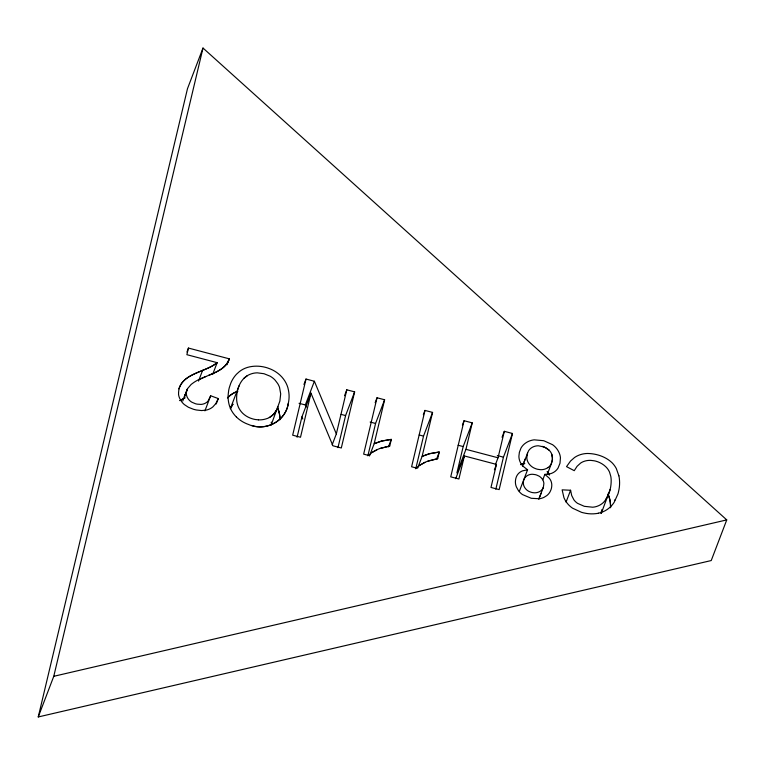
<?xml version="1.0" encoding="UTF-8"?>
<svg xmlns="http://www.w3.org/2000/svg" width="765" height="765" viewBox="0 0 765 765"><rect width="100%" height="100%" fill="white"/><g stroke="black" fill="none" stroke-linecap="round" stroke-linejoin="round"><path stroke-width="1.15" d="M601.615 510.58L601.759 509.719M271.202 422.988L271.346 422.108M547.817 467.664A12.077 10.882 20.9 0 0 551.192 463.934L552.493 459.296L551.785 454.276A11.217 10.108 20.9 0 0 549.117 450.174L544.412 447.056L538.397 445.794A12.144 10.94 20.9 0 0 533.129 446.894A13.062 11.762 20.9 0 0 532.067 447.449L531.56 447.764A11.858 10.681 20.9 0 0 528.443 451.006L522.552 466.038M601.462 511.45L601.08 513.219M187.291 389.146L184.346 396.987L187.54 388.668L191.02 384.585A26.584 23.954 20.9 0 1 192.713 383.275C204.073 374.573 223.858 374.009 229.251 358.823L188.448 348.065L186.88 354.692L217.155 362.667C204.695 373.062 177.815 373.597 178.561 394.511A16.161 14.564 20.9 0 0 179.689 398.355L181.391 401.329A17.05 15.367 20.9 0 0 184.432 404.637L188.4 407.267L193.296 409.208A32.885 29.634 20.9 0 0 196.548 410.011L201.597 410.566L206.129 410.126A17.136 15.443 20.9 0 0 209.4 409.055A16.428 14.803 20.9 0 0 212.928 406.837L215.778 403.652L218.293 398.565L210.671 395.782L204.915 410.862M552.215 461.161L552.473 457.394L551.785 454.276M598.412 513.229A31.872 28.716 20.9 0 1 583.647 512.866A36.404 32.809 20.9 0 1 581.486 512.311L572.593 508.199A23.208 20.913 20.9 0 1 568.06 504.231A23.552 21.229 20.9 0 1 563.939 497.661L562.132 489.849L570.585 490.25L571.713 495.567L573.884 499.803A13.751 12.393 20.9 0 0 575.137 501.285A14.774 13.321 20.9 0 0 577.652 503.399L584.307 506.315L592.579 507.205A17.7 15.95 20.9 0 0 596.939 506.353A18.637 16.792 20.9 0 0 604.369 501.467C609.15 495.548 611.264 487.793 611.178 480.257A31.288 28.19 20.9 0 0 610.805 476.423L609.581 472.244A16.792 15.128 20.9 0 0 605.564 466.554A21.028 18.953 20.9 0 0 595.706 461.132A23.361 21.047 20.9 0 0 594.003 460.769L590.733 460.377A17.346 15.625 20.9 0 0 583.226 461.678A16.524 14.889 20.9 0 0 580.558 463.131L577.087 466.296L574.247 470.676L566.53 466.64L570.518 461.056L574.496 457.556A24.098 21.707 20.9 0 1 579.086 455.118A24.451 22.032 20.9 0 1 587.357 453.473C596.184 453.549 605.364 456.495 611.895 462.596A24.461 22.042 20.9 0 1 616.322 468.572L618.866 475.801M38.25 716.958L187.482 88.692L203.002 48.042L726.75 519.904L711.23 560.554L38.25 716.958L53.77 676.308L203.002 48.042M332.182 444.771L336.332 433.908L314.386 381.257L306.01 379.048L292.67 435.18L300.502 437.245L310.973 393.172L332.928 445.785L341.305 447.994L354.635 391.871L346.803 389.806L344.546 395.734M297.088 437.207L301.926 416.877L310.973 393.172M336.332 433.908L346.803 389.806M337.967 447.64L345.589 415.567L354.635 391.871M388.438 446.913L391.317 439.378L381.266 441.137L374.181 443.69L384.613 399.77L377.03 397.771L363.652 454.133L368.529 455.424L372.086 452.431L377.049 449.686A42.974 38.728 20.9 0 1 379.976 448.481L389.729 446.033L391.317 439.378L381.869 440.984L374.181 443.69L369.495 455.969M367.879 455.825L375.567 423.466L384.613 399.77M436.394 459.555L439.273 452.019L429.222 453.779L422.137 456.332L432.569 412.411L424.986 410.413L411.608 466.774L416.485 468.056L420.042 465.072L425.005 462.328A42.993 38.738 20.9 0 1 427.931 461.123L437.685 458.675L439.273 452.019L429.825 453.626L422.137 456.332L417.614 468.18M415.768 468.763L423.523 436.107L432.569 412.411M472.235 422.873L463.179 446.569L456.896 473.019L465.952 449.323L472.235 422.873L464.068 420.712L450.728 476.844L458.904 478.995L464.374 455.95L496.456 464.403L490.987 487.448L499.153 489.61L512.483 433.478L504.317 431.326L502.05 437.255M495.395 464.69L498.034 457.786L504.317 431.326M495.816 489.246L503.437 457.174L512.483 433.478M236.366 416.954A27.77 25.025 20.9 0 1 229.663 406.397L229.108 404.532A35.802 32.264 20.9 0 1 228.171 394.721L228.649 390.609A47.774 43.05 20.9 0 1 229.357 387.463L230.686 383.456A38.652 34.827 20.9 0 1 231.958 380.674A35.027 31.566 20.9 0 1 236.49 374.228L239.349 371.627A26.479 23.858 20.9 0 1 249.658 366.856A32.168 28.984 20.9 0 1 265.474 367.343A35.907 32.36 20.9 0 1 267.616 367.975L270.657 369.113A29.29 26.393 20.9 0 1 280.153 375.28A28.477 25.656 20.9 0 1 287.841 387.539L288.061 388.477A36.433 32.828 20.9 0 1 288.281 403.423C285.775 421.639 264.872 431.823 248.52 424.46A30.963 27.903 20.9 0 1 241.95 421.333L240.258 420.205A29.634 26.699 20.9 0 1 236.375 416.944M288.271 403.423C285.89 420.205 267.501 430.963 251.637 425.417M610.126 489.524L601.3 513.248M210.671 395.782L207.994 401.147A10.844 9.773 20.9 0 1 205.871 402.897A11.092 10.002 20.9 0 1 201.013 404.408L197.255 404.159A17.758 15.998 20.9 0 1 195.276 403.671L191.881 402.218A11.092 9.993 20.9 0 1 188.506 399.282A11.991 10.806 20.9 0 1 187.597 397.905L187.349 397.437A10.328 9.304 20.9 0 1 186.354 392.588L186.889 390.102M178.847 388.859C184.394 372.517 205.307 372.44 217.155 362.667L212.622 374.515M527.468 453.119L526.817 457.929A12.106 10.901 20.9 0 0 528.166 462.433L528.481 462.968A13.636 12.288 20.9 0 0 529.581 464.508A12.508 11.265 20.9 0 0 533.999 467.979L535.835 468.754A16.505 14.87 20.9 0 0 537.824 469.318L540.396 469.672A11.991 10.806 20.9 0 0 545.703 468.792L546.248 468.543A13.34 12.02 20.9 0 0 547.807 467.664M543.36 487.286L543.877 483.547A9.476 8.539 20.9 0 0 542.605 479.598A9.763 8.797 20.9 0 0 539.124 476.155L536.705 475.055A14.277 12.862 20.9 0 0 535.07 474.596L532.469 474.271A9.677 8.721 20.9 0 0 527.84 475.342A10.662 9.61 20.9 0 0 527.028 475.811A9.352 8.425 20.9 0 0 523.987 479.445L523.7 480.305A11.848 10.681 20.9 0 0 523.403 481.692L523.327 482.619A9.62 8.673 20.9 0 0 524.427 487.037A11.035 9.945 20.9 0 0 525.239 488.29A9.926 8.95 20.9 0 0 529.026 491.446L530.986 492.211A13.311 11.991 20.9 0 0 532.583 492.603L534.142 492.794A9.993 8.998 20.9 0 0 539.315 491.732A11.179 10.079 20.9 0 0 540.138 491.264L540.52 491.006A9.304 8.386 20.9 0 0 542.127 489.524L542.615 488.835A9.266 8.348 20.9 0 0 543.36 487.286L538.761 499.258M271.097 425.177L279.875 401.09L280.698 393.86L279.541 387.406A20.875 18.809 20.9 0 0 277.676 383.523L275.094 380.128A19.67 17.719 20.9 0 0 270.179 376.217L264.011 373.722L257.356 372.842A19.546 17.614 20.9 0 0 251.226 373.875C240.889 377.135 236.404 388.888 236.624 398.919A27.425 24.71 20.9 0 0 237.198 403.413L237.58 404.828A20.225 18.226 20.9 0 0 242.744 413.32A21.057 18.972 20.9 0 0 252.364 418.79A25.073 22.587 20.9 0 0 255.261 419.488L258.427 419.851M186.947 352.015L188.448 348.065M182.768 400.994L185.101 394.778M198.518 381.085L202.629 370.317M226.985 364.742L229.251 358.823C226.756 368.08 216.418 371.886 208.529 375.405M216.227 403.949L218.293 398.565M230.447 408.386L239.082 385.761M303.944 384.441L306.01 379.048M306.249 407.152L305.331 404.953L314.386 381.257M375.146 402.715L377.03 397.771M423.341 414.726L424.986 410.413M462.414 425.024L464.068 420.712M455.701 478.661L464.374 455.95M494.4 469.786L496.456 464.403M524.044 462.07L525.249 458.914M519.339 491.34L527.573 469.796L523.088 466.277A15.434 13.913 20.9 0 1 520.2 462.089A15.979 14.401 20.9 0 1 518.909 456.15L519.368 452.345L520.927 448.214A17.777 16.017 20.9 0 1 524.771 443.662L526.224 442.629A20.665 18.618 20.9 0 1 528.692 441.309A18.991 17.107 20.9 0 1 534.209 439.837L543.743 440.707L552.531 444.675A18.915 17.05 20.9 0 1 556.738 448.72A20.473 18.446 20.9 0 1 558.316 451.12L559.139 452.765A17.92 16.151 20.9 0 1 560.439 457.872L559.99 463.255L558.039 468.084A14.841 13.378 20.9 0 1 549.71 473.937L544.871 474.357L542.815 479.751M547.348 474.185L551.881 462.328M539.287 497.986L541.094 493.243M566.062 502.098L570.585 490.25M278.087 406.865C276.041 412.574 271.575 417.633 265.484 419.038A21.047 18.962 20.9 0 1 258.427 419.851M230.361 408.701L231.977 405.632M608.347 494.869L605.631 499.794M230.523 408.338L232.856 404.341M276.987 409.342L273.602 414.305L269.328 417.527M232.455 404.905L232.99 404.159M227.454 397.934L230.303 395.323A26.479 23.858 20.9 0 1 237.781 391.307M227.769 397.609L229.787 395.734A26.555 23.925 20.9 0 1 237.628 391.355M244.054 378.187L247.43 375.615M614.477 500.31L615.146 499.822M372.086 452.431L377.049 449.686M420.042 465.072L425.005 462.328M180.119 400.468L184.384 398.192M185.178 397.8L180.655 400.162A43.653 39.331 20.9 0 0 179.823 400.64M198.508 379.909L205.68 376.6M379.976 448.481L389.729 446.033M427.931 461.123L437.685 458.675M53.77 676.308L726.75 519.904M527.573 469.796L522.629 470.819A12.326 11.102 20.9 0 0 516.987 475.543L516.576 476.375A14.86 13.388 20.9 0 0 515.926 478.173A17.978 16.199 20.9 0 0 515.524 480.181L515.409 481.682A15.243 13.732 20.9 0 0 516.337 486.817L518.259 490.346A16.687 15.032 20.9 0 0 522.476 494.563L531.254 498.292L539.44 498.742A16.256 14.65 20.9 0 0 544.125 497.269L546.774 495.624A15.032 13.541 20.9 0 0 550.083 491.761L550.982 489.734A18.446 16.62 20.9 0 0 551.527 487.745L551.737 486.253A12.804 11.542 20.9 0 0 551.01 481.118A11.924 10.748 20.9 0 0 549.222 478.154L544.871 474.357M299.048 403.298L305.331 404.953M341.114 414.391L345.589 415.567M370.155 422.041L375.567 423.466M419.191 434.969L423.523 436.107M458.082 445.22L463.179 446.569M497.307 455.558L503.437 457.174M465.952 449.323L498.034 457.786M542.308 446.349L546.353 448.041L549.117 450.174M547.989 472.818L549.337 474.931M301.926 416.877L302.835 419.067M608.089 493.951L609.82 499.497A43.863 39.522 20.9 0 1 610.547 507.405M608.175 494.161L609.705 498.971A43.796 39.464 20.9 0 1 610.537 507.769M280.047 419.258A36.443 32.838 20.9 0 0 279.034 412.172L278.756 411.235A28.257 25.465 20.9 0 0 277.408 407.64M618.923 475.792A43.863 39.522 20.9 0 1 618.522 491.694A50.108 45.145 20.9 0 1 617.986 493.846L614.199 502.242A31.709 28.573 20.9 0 1 610.575 506.717L609.189 507.979A26.039 23.466 20.9 0 1 598.402 513.2M277.571 407.812A29.022 26.153 20.9 0 1 279.158 412.153M279.034 412.172A36.433 32.828 20.9 0 1 280.057 419.689M547.491 472.168A19.077 17.193 20.9 0 1 547.998 472.818M520.889 464.508A19.154 17.251 20.9 0 1 524.79 463.58M601.453 511.393A44.322 39.933 20.9 0 1 601.118 512.913M549.27 474.816A20.473 18.456 20.9 0 0 547.692 472.416A18.982 17.107 20.9 0 0 547.08 471.661M520.516 464.651A18.991 17.107 20.9 0 1 524.197 463.667"/></g></svg>
